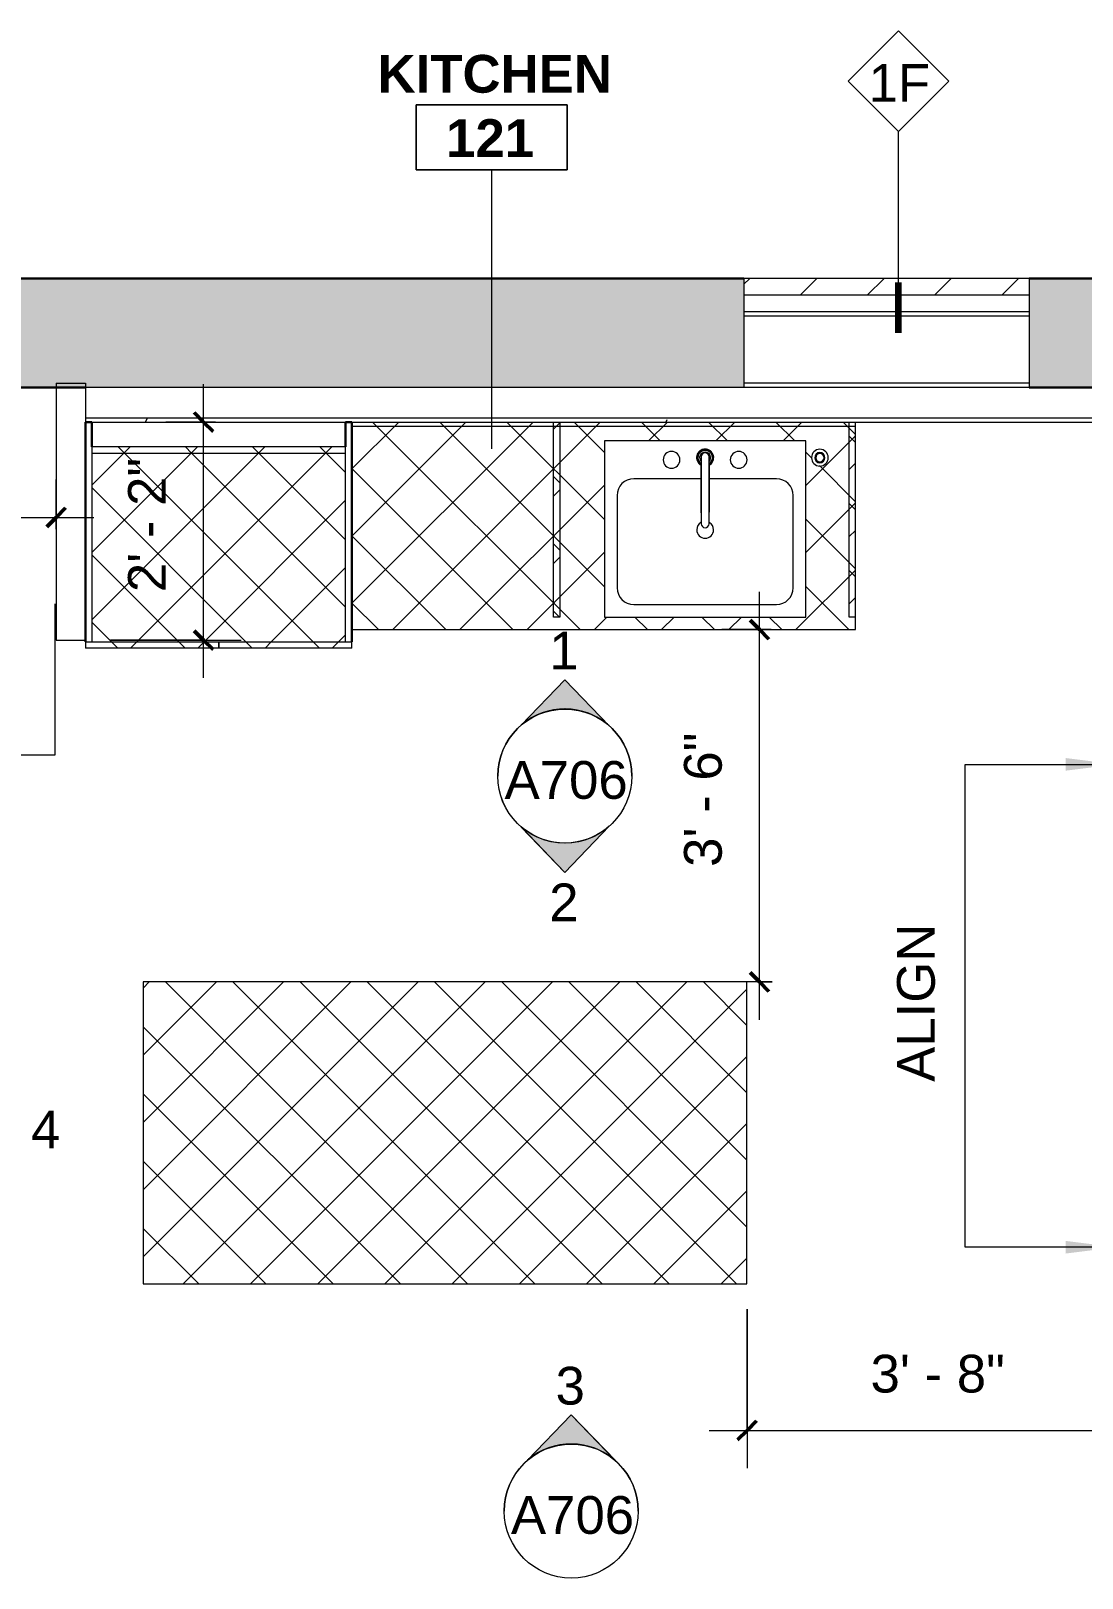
# Model space of a CAD drawing. Header units: inches. Extents: x -545 to 1083, y -2066 to -269.
# Drawn here: x 384.8 to 510.1, y -1839.9 to -1655.5 of the extents above; entities that cross this region are included whole.
import ezdxf

# ---------------------------------------------------------------- set-up
doc = ezdxf.new("R2010")
doc.units = ezdxf.units.IN
doc.header["$MEASUREMENT"] = 0
for name, color, linetype, lineweight in [('A-ANNO-DIMS', 211, 'Continuous', 9), ('A-ANNO-DIMS-48', 211, 'Continuous', 9), ('A-ANNO-NOTE', 131, 'Continuous', 9), ('A-AREA-IDEN', 2, 'Continuous', 9), ('A-DETL', 90, 'Continuous', 9), ('A-WALL', 113, 'Continuous', 18), ('A-WALL-IDEN', 211, 'Continuous', 9), ('A-WALL-PATT', 111, 'Continuous', 18), ('G-ANNO-SYMB', 111, 'Continuous', 9), ('I-WALL', 2, 'Continuous', 18), ('P-SANR-FIXT', 6, 'Continuous', 9), ('Q-CASE', 31, 'Continuous', 9)]:
    doc.layers.add(name, color=color, linetype=linetype, lineweight=lineweight)
doc.styles.add('Arial', font='arial.ttf', dxfattribs={"height": 4.5})
doc.styles.add('Swis721 Lt BT', font='swissl.ttf', dxfattribs={"height": 4.5})
doc.styles.add('Swis721 Lt BT_2', font='swissl.ttf', dxfattribs={"height": 0.09375})
doc.styles.add('Swis721 Lt BT_B', font='', dxfattribs={"height": 4.5})
doc.styles.get('Swis721 Lt BT_B').set_extended_font_data('Swis721 Lt BT', bold=True)
doc.dimstyles.new('OTJ_-_3_32__Linear__1_2__Tolerance', dxfattribs={"dimscale": 12, "dimtxt": 4.748918, "dimasz": 0.1875, "dimexe": 0.375, "dimexo": 0.25, "dimgap": 0.25, "dimtad": 1, "dimdec": 1, "dimrnd": 0.5, "dimzin": 3, "dimdsep": 46, "dimlunit": 4, "dimtxsty": 'Swis721 Lt BT', "dimblk1": 'OBLIQUE', "dimblk2": 'OBLIQUE', "dimsah": 1, "dimcen": 0.09, "dimdle": 0.375, "dimazin": 0, "dimtfac": 1, "dimtdec": 4, "dimtix": 1, "dimtmove": 0, "dimatfit": 3, "dimfxl": 1, "dimtvp": 1, "dimfrac": 2, "dimtolj": 1, "dimtzin": 0, "dimarcsym": 2})
pattern_1 = [(45, (-389.328, 1699.732), (-4.006467, 4.006467), []), (135, (-389.328, 1699.732), (-4.006467, -4.006467), [])]
pattern_2 = [(45, (-445.135, 1699.732), (-4.006467, 4.006467), []), (135, (-445.135, 1699.732), (-4.006467, -4.006467), [])]

# ---------------------------------------------------------------- blocks, each defined once
blk = doc.blocks.new('Counter Top w Sink Hole - 24_ Depth-5958511-1ST FLOOR - CONSTRUCTION')
at = {"layer": 'Q-CASE'}
h = blk.add_hatch(dxfattribs=at)
h.set_pattern_fill('FP_9', color=256, style=0, pattern_type=2)
h.set_pattern_definition([(45, (-470.346, 1701.844), (-4.006467, 4.006467), []), (135, (-470.346, 1701.844), (-4.006467, -4.006467), [])])
h.paths.add_polyline_path([(-47.26, -25), (12.78, -25), (12.78, -0.25), (-47.26, -0.25), (-47.26, -17.25)], flags=0)
h.paths.add_polyline_path([(-17.15, -23.5), (-17.15, -2.5), (6.85, -2.5), (6.85, -23.5)], flags=0)
h.paths.add_polyline_path([(8.64, -5.45), (8.23, -5.45), (7.73, -5.09), (7.53, -4.5), (7.73, -3.91), (8.23, -3.55), (8.84, -3.55), (9.34, -3.91), (9.53, -4.5), (9.34, -5.09), (8.84, -5.45), (8.75, -5.45)], flags=0)
h.paths.add_polyline_path([(8.53, -5.05), (8.75, -5), (8.87, -4.93), (8.97, -4.82), (9.04, -4.71), (9.08, -4.56), (9.08, -4.5), (9.04, -4.29), (8.96, -4.16), (8.86, -4.06), (8.73, -3.99), (8.6, -3.96), (8.53, -3.95), (8.32, -4), (8.2, -4.07), (8.1, -4.18), (8.03, -4.29), (8, -4.39), (7.99, -4.56), (8.03, -4.72), (8.11, -4.84), (8.21, -4.94), (8.34, -5.01), (8.44, -5.04)], flags=0)
h.paths.add_polyline_path([(8.53, -5), (8.39, -4.98), (8.23, -4.89), (8.15, -4.81), (8.09, -4.71), (8.05, -4.63), (8.03, -4.5), (8.06, -4.35), (8.15, -4.19), (8.23, -4.11), (8.32, -4.05), (8.41, -4.02), (8.53, -4), (8.68, -4.02), (8.84, -4.11), (8.92, -4.19), (8.97, -4.25), (9.03, -4.43), (9.03, -4.5), (9.01, -4.65), (8.92, -4.81), (8.84, -4.89), (8.75, -4.95), (8.66, -4.98)], flags=0)
for p, q in [((-47.26, -0.75), (12.78, -0.75)), ((12.78, -25), (12.78, -0.25)), ((-47.26, -25), (12.78, -25))]:
    blk.add_line(p, q, dxfattribs=at)
blk = doc.blocks.new('Counter Top-Island - 48_ Depth-5937959-1ST FLOOR - CONSTRUCTION')
at = {"layer": 'Q-CASE'}
h = blk.add_hatch(dxfattribs=at)
h.set_pattern_fill('FP_11', color=256, style=0, pattern_type=2)
h.set_pattern_definition([(45, (-445.463, 1769.844), (-4.006467, 4.006467), []), (135, (-445.463, 1769.844), (-4.006467, -4.006467), [])])
h.paths.add_polyline_path([(24.73, -35), (24.73, 1), (-47.26, 1), (-47.26, -35)], flags=0)
for p, q in [((24.73, 1), (-47.26, 1)), ((-47.26, 1), (-47.26, -35)), ((24.73, -35), (24.73, 1)), ((-47.26, -35), (24.73, -35))]:
    blk.add_line(p, q, dxfattribs=at)
blk = doc.blocks.new('Sink Kitchen-Single - 30_ x 21_-V10-1ST FLOOR - CONSTRUCTION')
at = {"layer": 'P-SANR-FIXT'}
for p, q in [((12.62, 10.59), (-11.38, 10.59)), ((-11.38, 10.59), (-11.38, -10.41)), ((12.62, -10.41), (12.62, 10.59)), ((0.12, 8.34), (0.12, 8.18)), ((0.12, 7.88), (0.12, 7.81)), ((0.12, 7.71), (0.12, 2.09)), ((1.12, 8.34), (1.12, 8.18)), ((1.12, 7.88), (1.12, 7.81)), ((1.12, 7.71), (1.12, 2.09)), ((0.12, 6.09), (-7.88, 6.09)), ((9.12, 6.09), (1.12, 6.09)), ((-9.88, 4.09), (-9.88, -6.91)), ((11.12, -6.91), (11.12, 4.09)), ((-7.88, -8.91), (9.12, -8.91)), ((-11.38, -10.41), (12.62, -10.41))]:
    blk.add_line(p, q, dxfattribs=at)
for centre, radius, start, end in [((-3.38, 8.34), 1, 360, 180), ((4.62, 8.34), 1, 360, 180), ((-3.38, 8.34), 1, 180, 0), ((0.62, 8.34), 0.5, 172.1468, 180), ((0.62, 8.34), 0.5, 360, 7.8532), ((4.62, 8.34), 1, 180, 360), ((-7.88, 4.09), 2, 90, 180), ((9.12, 4.09), 2, 360, 90), ((0.62, 2.09), 0.5, 180, 187.8532), ((0.62, 2.09), 0.5, 352.1468, 0), ((0.62, 0), 1, 119.7374, 180), ((0.62, 0), 1, 180, 0), ((0.62, 0), 1, 360, 60.2626), ((-7.88, -6.91), 2, 180, 270), ((9.12, -6.91), 2, 270, 0)]:
    blk.add_arc(centre, radius, start, end, dxfattribs=at)
blk = doc.blocks.new('CW Cupbd1 - Fridge 80_h x 24_d - 2 Doors-5959020-1ST FLOOR - CONSTRUCTION')
at = {"layer": 'Q-CASE'}
h = blk.add_hatch(dxfattribs=at)
h.set_pattern_fill('FP_22', color=256, style=0, pattern_type=2)
h.set_pattern_definition(pattern_1)
h.paths.add_polyline_path([(33.01, -6.06), (33.01, -5.31), (2.75, -5.31), (2.75, -6.06)], flags=0)
h = blk.add_hatch(dxfattribs=at)
h.set_pattern_fill('FP_22', color=256, style=0, pattern_type=2)
h.set_pattern_definition(pattern_1)
h.paths.add_polyline_path([(2.75, -28.56), (33.01, -28.56), (33.01, -6.06), (2.75, -6.06), (2.75, -19.36)], flags=0)
h = blk.add_hatch(dxfattribs=at)
h.set_pattern_fill('FP_22', color=256, style=0, pattern_type=2)
h.set_pattern_definition(pattern_1)
h.paths.add_polyline_path([(17.88, -29.31), (17.88, -28.56), (2, -28.56), (2, -29.31)], flags=0)
h = blk.add_hatch(dxfattribs=at)
h.set_pattern_fill('FP_22', color=256, style=0, pattern_type=2)
h.set_pattern_definition(pattern_1)
h.paths.add_polyline_path([(33.76, -29.31), (33.76, -28.56), (17.88, -28.56), (17.88, -29.31)], flags=0)
at = {"layer": 'Q-CASE', "lineweight": 30}
for p, q in [((2.75, -2.36), (2, -2.36)), ((2, -2.36), (2, -28.56)), ((2.75, -5.31), (2.75, -2.36)), ((33.76, -2.36), (33.01, -2.36)), ((33.01, -2.36), (33.01, -5.31)), ((33.76, -28.56), (33.76, -2.36))]:
    blk.add_line(p, q, dxfattribs=at)
at = {"layer": 'Q-CASE'}
for p, q in [((33.01, -5.31), (2.75, -5.31)), ((2.75, -5.31), (2.75, -6.06)), ((33.01, -6.06), (33.01, -5.31)), ((2.75, -6.06), (2.75, -28.56)), ((2.75, -6.06), (33.01, -6.06)), ((33.01, -28.56), (33.01, -6.06)), ((2, -28.56), (17.88, -28.56)), ((2, -28.56), (2, -29.31)), ((17.88, -29.31), (2, -29.31)), ((17.88, -29.31), (17.88, -28.56)), ((17.88, -28.56), (33.76, -28.56)), ((17.88, -28.56), (17.88, -29.31)), ((33.76, -29.31), (17.88, -29.31)), ((33.76, -29.31), (33.76, -28.56))]:
    blk.add_line(p, q, dxfattribs=at)
blk = doc.blocks.new('CW Cupbd Combined - UB 36_h x 24_d - 1 Drawer - 1 Shelf - 2 Doors below-5965327-1ST FLOOR - CONSTRUCTION')
at = {"layer": 'Q-CASE'}
h = blk.add_hatch(dxfattribs=at)
h.set_pattern_fill('FP_32', color=256, style=0, pattern_type=2)
h.set_pattern_definition(pattern_2)
h.paths.add_polyline_path([(2.75, -25.61), (2.75, -2.36), (2, -2.36), (2, -25.61)], flags=0)
h = blk.add_hatch(dxfattribs=at)
h.set_pattern_fill('FP_32', color=256, style=0, pattern_type=2)
h.set_pattern_definition(pattern_2)
h.paths.add_polyline_path([(38, -25.61), (38, -2.36), (37.25, -2.36), (37.25, -25.61)], flags=0)
for p, q in [((2, -25.61), (2, -2.36)), ((2.75, -2.36), (2.75, -25.61)), ((37.25, -25.61), (37.25, -2.36)), ((38, -25.61), (38, -2.36)), ((2.75, -25.61), (2, -25.61)), ((38, -25.61), (37.25, -25.61))]:
    blk.add_line(p, q, dxfattribs=at)
blk = doc.blocks.new('P-Faucet-Counter - Matte Black-V18-1ST FLOOR - CONSTRUCTION')
at = {"layer": 'P-SANR-FIXT'}
for p, q in [((-0.47, 0.12), (-0.47, -7.88)), ((0.47, -7.88), (0.47, 0.12))]:
    blk.add_line(p, q, dxfattribs=at)
for centre, radius, start, end in [((0, 0), 1.02, 90, 242.4847), ((0, 0), 0.933, 90, 239.9469), ((0, 0), 0.875, 90, 237.5344), ((0, 0), 0.656, 90, 224.5084), ((0, 0.12), 0.467, 0, 180), ((0, 0), 1.02, 297.5153, 90), ((0, 0), 0.933, 300.0531, 90), ((0, 0), 0.875, 302.4656, 90), ((0, 0), 0.656, 315.4916, 90), ((0, -7.88), 0.467, 180, 360)]:
    blk.add_arc(centre, radius, start, end, dxfattribs=at)
blk = doc.blocks.new('P-Sink Top Switch - P-Sink Top Switch-6024673-1ST FLOOR - CONSTRUCTION')
at = {"layer": 'P-SANR-FIXT'}
for radius, start, end in [(1, 0, 180), (0.606, 360, 180), (0.549, 0, 180), (0.5, 360, 180), (1, 180, 360), (0.606, 180, 360), (0.549, 180, 360), (0.5, 180, 360)]:
    blk.add_arc((0, 0), radius, start, end, dxfattribs=at)
blk = doc.blocks.new('Elevation - Filled Arrow 2-347888-1ST FLOOR - CONSTRUCTION')
at = {"layer": 'G-ANNO-SYMB'}
blk.add_circle((0, 0), 0.1664, dxfattribs=at)
blk = doc.blocks.new('Elevation - Filled Arrow-151867-1ST FLOOR - CONSTRUCTION')
at = {"layer": 'G-ANNO-SYMB'}
h = blk.add_hatch(color=256, dxfattribs=at)
edge = h.paths.add_edge_path(flags=0)
edge.add_line((0, 0.2393), (0.1103, 0.1247))
edge.add_arc((-0.0002, -0.0002), 0.1667, 48.498, 130.5571)
edge.add_line((-0.1085, 0.1265), (0, 0.2393))
for p, q in [((0, 0.2393), (-0.1085, 0.1265)), ((-0.1084, 0.1266), (0, 0.2393)), ((0, 0.2393), (-0.1084, 0.1266)), ((0, 0.2393), (0.11, 0.1249)), ((0.1103, 0.1247), (0, 0.2393))]:
    blk.add_line(p, q, dxfattribs=at)
blk.add_arc((-0.0002, -0.0002), 0.1667, 48.498, 130.5571, dxfattribs=at)
blk.add_ellipse((-0.0002, -0.0001), major_axis=(-0.1667, 0), ratio=0.999376, start_param=3.141593, end_param=6.283185, dxfattribs=at)
blk = doc.blocks.new('Room Tag - Room Name and Number-3379422-1ST FLOOR - CONSTRUCTION')
at = {"layer": 'A-AREA-IDEN'}
for p, q in [((-0.1881, -0.1636), (-0.1881, -0.0018)), ((-0.1881, -0.0018), (0.1869, -0.0018)), ((0.1869, -0.0018), (-0.1881, -0.0018)), ((-0.1881, -0.0018), (-0.1881, -0.1636)), ((0.1869, -0.0018), (0.1869, -0.1636)), ((0.1869, -0.1636), (0.1869, -0.0018)), ((0.1869, -0.1636), (-0.1881, -0.1636)), ((-0.1881, -0.1636), (0.1869, -0.1636))]:
    blk.add_line(p, q, dxfattribs=at)
blk = doc.blocks.new('DIMBLOCK8-1ST FLOOR - CONSTRUCTION')
at = {"layer": 'A-ANNO-DIMS-48'}
for p, q in [((351.7, -1714.87), (351.7, -1708.96)), ((387.82, -1714.87), (387.82, -1708.96)), ((347.2, -1713.46), (392.32, -1713.46)), ((351.7, -1713.46), (351.7, -1714.87)), ((387.82, -1713.46), (387.82, -1714.87))]:
    blk.add_line(p, q, dxfattribs=at)
at = {"layer": 'A-ANNO-DIMS-48', "lineweight": 50}
for p, q in [((351.7, -1713.46), (352.83, -1712.33)), ((387.82, -1713.46), (388.95, -1712.33)), ((351.7, -1713.46), (350.58, -1714.58)), ((387.82, -1713.46), (386.7, -1714.58))]:
    blk.add_line(p, q, dxfattribs=at)
at = {"layer": 'A-ANNO-DIMS-48', "color": 0, "insert": (362.49, -1704.45), "char_height": 4.5, "width": 17.4579, "attachment_point": 1, "line_spacing_factor": 1.005062, "style": 'Swis721 Lt BT'}
blk.add_mtext('3\' - 0"', dxfattribs=at)
blk = doc.blocks.new('_Oblique')
at = {"color": 0, "linetype": 'ByBlock', "lineweight": -2}
blk.add_line((-0.5, -0.5), (0.5, 0.5), dxfattribs=at)
blk = doc.blocks.new('DIMBLOCK31-1ST FLOOR - CONSTRUCTION')
at = {"layer": 'A-ANNO-DIMS-48'}
for p, q in [((471.68, -1773.34), (471.68, -1722.34)), ((473.09, -1726.84), (467.18, -1726.84)), ((471.68, -1726.84), (473.09, -1726.84)), ((473.2, -1768.84), (467.18, -1768.84)), ((471.68, -1768.84), (473.2, -1768.84))]:
    blk.add_line(p, q, dxfattribs=at)
at = {"layer": 'A-ANNO-DIMS-48', "lineweight": 50}
for p, q in [((471.68, -1726.84), (470.56, -1725.72)), ((471.68, -1726.84), (472.81, -1727.97)), ((471.68, -1768.84), (470.56, -1767.72)), ((471.68, -1768.84), (472.81, -1769.97))]:
    blk.add_line(p, q, dxfattribs=at)
at = {"layer": 'A-ANNO-DIMS-48', "color": 0, "insert": (462.68, -1755.12), "char_height": 4.5, "width": 17.4579, "attachment_point": 1, "rotation": 90, "line_spacing_factor": 1.005062, "style": 'Swis721 Lt BT'}
blk.add_mtext('3\' - 6"', dxfattribs=at)
blk = doc.blocks.new('Align symbol - U shaped 2016 - symbol_align 01-5856641-1ST FLOOR - CONSTRUCTION')
at = {"layer": 'A-ANNO-NOTE'}
for points in [[(-0.0156, 0.125), (0.0156, 0.125), (0, 0)], [(1.1836, 0.125), (1.2148, 0.125), (1.1992, 0)]]:
    blk.add_hatch(color=256, dxfattribs=at).paths.add_polyline_path(points, flags=0)
for p, q in [((0, 0.375), (1.1992, 0.375)), ((0, 0), (0, 0.375)), ((1.1992, 0.375), (1.1992, 0))]:
    blk.add_line(p, q, dxfattribs=at)
at = {"layer": 'A-ANNO-NOTE', "insert": (0.4106, 0.5442), "char_height": 0.09375, "width": 0.4545, "attachment_point": 1, "style": 'Swis721 Lt BT_2'}
blk.add_mtext('ALIGN', dxfattribs=at)
blk = doc.blocks.new('DIMBLOCK32-1ST FLOOR - CONSTRUCTION')
at = {"layer": 'A-ANNO-DIMS-48'}
for p, q in [((470.2, -1807.84), (470.2, -1826.79)), ((470.2, -1822.29), (470.2, -1807.84)), ((514.2, -1823.7), (514.2, -1817.79)), ((465.7, -1822.29), (518.7, -1822.29)), ((514.2, -1822.29), (514.2, -1823.7))]:
    blk.add_line(p, q, dxfattribs=at)
at = {"layer": 'A-ANNO-DIMS-48', "lineweight": 50}
for p, q in [((470.2, -1822.29), (471.32, -1821.16)), ((514.2, -1822.29), (515.32, -1821.16)), ((470.2, -1822.29), (469.07, -1823.41)), ((514.2, -1822.29), (513.07, -1823.41))]:
    blk.add_line(p, q, dxfattribs=at)
at = {"layer": 'A-ANNO-DIMS-48', "color": 0, "insert": (484.92, -1813.28), "char_height": 4.5, "width": 17.4579, "attachment_point": 1, "line_spacing_factor": 1.005062, "style": 'Swis721 Lt BT'}
blk.add_mtext('3\' - 8"', dxfattribs=at)
blk = doc.blocks.new('Wall Tag - 1_4_-62626-1ST FLOOR - CONSTRUCTION')
at = {"layer": 'A-WALL-IDEN'}
for p, q in [((-0.125, 0), (0, 0.125)), ((0, 0.125), (0.125, 0)), ((-0.125, 0), (0, -0.125)), ((0, -0.125), (0.125, 0))]:
    blk.add_line(p, q, dxfattribs=at)
blk = doc.blocks.new('DIMBLOCK46-1ST FLOOR - CONSTRUCTION')
at = {"layer": 'A-ANNO-DIMS-48'}
for p, q in [((405.4, -1732.59), (405.4, -1697.59)), ((406.81, -1702.09), (400.9, -1702.09)), ((405.4, -1702.09), (406.81, -1702.09)), ((394.32, -1728.09), (409.9, -1728.09)), ((405.4, -1728.09), (394.32, -1728.09))]:
    blk.add_line(p, q, dxfattribs=at)
at = {"layer": 'A-ANNO-DIMS-48', "lineweight": 50}
for p, q in [((405.4, -1702.09), (404.28, -1700.97)), ((405.4, -1702.09), (406.53, -1703.22)), ((405.4, -1728.09), (404.28, -1726.97)), ((405.4, -1728.09), (406.53, -1729.22))]:
    blk.add_line(p, q, dxfattribs=at)
at = {"layer": 'A-ANNO-DIMS-48', "color": 0, "insert": (396.4, -1722.37), "char_height": 4.5, "width": 17.4579, "attachment_point": 1, "rotation": 90, "line_spacing_factor": 1.005062, "style": 'Swis721 Lt BT'}
blk.add_mtext('2\' - 2"', dxfattribs=at)

msp = doc.modelspace()

# ---------------------------------------------------------------- hatches: boundary and pattern name
at = {"layer": 'A-WALL-PATT', "lineweight": 9}
h = msp.add_hatch(color=7, dxfattribs=at)
h.paths.add_polyline_path([(518.38, -1697.97), (518.38, -1684.97), (503.82, -1684.97), (503.82, -1697.97)], flags=0)
h.paths.add_polyline_path([(469.82, -1697.97), (469.82, -1684.97), (339.7, -1684.97), (339.7, -1697.97), (461.57, -1697.97)], flags=0)
h = msp.add_hatch(dxfattribs=at)
h.set_pattern_fill('FP_2', color=256, style=0, pattern_type=2)
h.set_pattern_definition([(45, (0, 0), (-4.006467, 4.006467), [])])
h.paths.add_polyline_path([(503.82, -1686.97), (503.82, -1684.97), (469.82, -1684.97), (469.82, -1686.97), (489.7, -1686.97)], flags=0)
h = msp.add_hatch(dxfattribs=at)
h.set_pattern_fill('FP_1', color=256, style=0, pattern_type=2)
h.set_pattern_definition([(0, (0, 0), (15.36, 3.84), [0.634, -10.886, 0.634, -10.886, -61.44]), (0, (0, 0), (15.36, 3.84), [-23.04, 0.634, -22.406, 0.634, -10.886, -26.88]), (0, (0, 0), (15.36, 3.84), [-57.6, 0.634, -7.046, 0.634, -18.566]), (120, (5.76, 1.92), (-11.0055376, 11.38215), [0.634, -10.886, 0.634, -10.886, -61.44]), (120, (5.76, 1.92), (-11.0055376, 11.38215), [-23.04, 0.634, -22.406, 0.634, -10.886, -26.88]), (120, (5.76, 1.92), (-11.0055376, 11.38215), [-57.6, 0.634, -7.046, 0.634, -18.566]), (240, (7.68, 9.6), (-4.3544624, -15.22215), [0.634, -10.886, 0.634, -10.886, -61.44]), (240, (7.68, 9.6), (-4.3544624, -15.22215), [-23.04, 0.634, -22.406, 0.634, -10.886, -26.88]), (240, (7.68, 9.6), (-4.3544624, -15.22215), [-57.6, 0.634, -7.046, 0.634, -18.566])])
h.paths.add_polyline_path([(489.7, -1702.09), (514.2, -1702.09), (514.2, -1701.59), (391.32, -1701.59), (391.32, -1702.09), (482.67, -1702.09)], flags=0)
h.paths.add_polyline_path([(545.94, -1702.09), (565.7, -1702.09), (565.7, -1701.59), (517.7, -1701.59), (517.7, -1702.09)], flags=0)

# ---------------------------------------------------------------- linework, layer by layer
at = {"layer": 'A-AREA-IDEN'}
msp.add_line((439.77, -1705.3), (439.77, -1672.04), dxfattribs=at)
at = {"layer": 'A-DETL'}
for p, q in [((387.7, -1741.78), (387.7, -1723.78)), ((351.7, -1741.78), (387.7, -1741.78))]:
    msp.add_line(p, q, dxfattribs=at)
at = {"layer": 'A-WALL', "color": 8, "lineweight": 30}
for p, q in [((469.82, -1684.97), (346.96, -1684.97)), ((518.38, -1684.97), (503.82, -1684.97)), ((351.7, -1697.97), (391.32, -1697.97)), ((503.82, -1697.97), (531.38, -1697.97))]:
    msp.add_line(p, q, dxfattribs=at)
at = {"layer": 'A-WALL'}
for p, q in [((503.82, -1684.97), (469.82, -1684.97)), ((503.82, -1686.97), (469.82, -1686.97)), ((503.82, -1688.97), (469.82, -1688.97)), ((503.82, -1689.47), (469.82, -1689.47)), ((387.82, -1697.47), (387.82, -1697.97)), ((391.32, -1697.47), (391.32, -1702.09)), ((469.82, -1697.97), (391.32, -1697.97)), ((503.82, -1697.47), (469.82, -1697.47)), ((391.32, -1701.59), (565.7, -1701.59))]:
    msp.add_line(p, q, dxfattribs=at)
at = {"layer": 'A-WALL', "lineweight": 9}
for p, q in [((469.82, -1684.97), (469.82, -1697.97)), ((503.82, -1684.97), (503.82, -1697.97))]:
    msp.add_line(p, q, dxfattribs=at)
at = {"layer": 'A-WALL-IDEN'}
msp.add_line((488.26, -1691.47), (488.26, -1667.47), dxfattribs=at)
at = {"layer": 'A-WALL-IDEN', "lineweight": 90}
msp.add_line((488.26, -1691.47), (488.26, -1685.47), dxfattribs=at)
at = {"layer": 'I-WALL', "lineweight": 9}
msp.add_line((387.82, -1697.47), (391.32, -1697.47), dxfattribs=at)
at = {"layer": 'I-WALL'}
for p, q in [((387.82, -1697.97), (387.82, -1728.09)), ((503.82, -1697.97), (469.82, -1697.97)), ((391.32, -1728.09), (391.32, -1702.09)), ((391.32, -1702.09), (514.2, -1702.09)), ((387.82, -1728.09), (391.32, -1728.09))]:
    msp.add_line(p, q, dxfattribs=at)

# ---------------------------------------------------------------- block references
at = {"layer": 'A-ANNO-NOTE', "xscale": 48, "yscale": 48, "zscale": 48, "rotation": 89.9999999999999}
msp.add_blockref('Align symbol - U shaped 2016 - symbol_align 01-5856641-1ST FLOOR - CONSTRUCTION', (514.2, -1800.46), dxfattribs=at)
at = {"layer": 'A-AREA-IDEN', "xscale": 47.99999999999997, "yscale": 47.99999999999997, "zscale": 47.99999999999997}
msp.add_blockref('Room Tag - Room Name and Number-3379422-1ST FLOOR - CONSTRUCTION', (439.77, -1664.19), dxfattribs=at)
at = {"layer": 'A-WALL-IDEN', "xscale": 47.99999999999997, "yscale": 47.99999999999997, "zscale": 47.99999999999997}
msp.add_blockref('Wall Tag - 1_4_-62626-1ST FLOOR - CONSTRUCTION', (488.26, -1661.47), dxfattribs=at)
at = {"layer": 'G-ANNO-SYMB', "xscale": 47.99999999999997, "yscale": 47.99999999999997, "zscale": 47.99999999999997}
for name, p in [('Elevation - Filled Arrow-151867-1ST FLOOR - CONSTRUCTION', (448.48, -1744.29)), ('Elevation - Filled Arrow 2-347888-1ST FLOOR - CONSTRUCTION', (448.48, -1744.29)), ('Elevation - Filled Arrow-151867-1ST FLOOR - CONSTRUCTION', (449.24, -1831.91)), ('Elevation - Filled Arrow 2-347888-1ST FLOOR - CONSTRUCTION', (449.24, -1831.91))]:
    msp.add_blockref(name, p, dxfattribs=at)
at = {"layer": 'G-ANNO-SYMB', "extrusion": (0, 0, -1), "xscale": 47.99999999999997, "yscale": 47.99999999999997, "zscale": 47.99999999999997, "rotation": 180}
msp.add_blockref('Elevation - Filled Arrow-151867-1ST FLOOR - CONSTRUCTION', (-448.48, -1744.29), dxfattribs=at)
at = {"layer": 'P-SANR-FIXT'}
for name, p in [('Sink Kitchen-Single - 30_ x 21_-V10-1ST FLOOR - CONSTRUCTION', (464.58, -1714.94)), ('P-Faucet-Counter - Matte Black-V18-1ST FLOOR - CONSTRUCTION', (465.2, -1706.34)), ('P-Sink Top Switch - P-Sink Top Switch-6024673-1ST FLOOR - CONSTRUCTION', (478.88, -1706.34))]:
    msp.add_blockref(name, p, dxfattribs=at)
at = {"layer": 'Q-CASE'}
for name, p in [('CW Cupbd1 - Fridge 80_h x 24_d - 2 Doors-5959020-1ST FLOOR - CONSTRUCTION', (389.33, -1699.73)), ('Counter Top w Sink Hole - 24_ Depth-5958511-1ST FLOOR - CONSTRUCTION', (470.35, -1701.84)), ('CW Cupbd Combined - UB 36_h x 24_d - 1 Drawer - 1 Shelf - 2 Doors below-5965327-1ST FLOOR - CONSTRUCTION', (445.14, -1699.73)), ('Counter Top-Island - 48_ Depth-5937959-1ST FLOOR - CONSTRUCTION', (445.46, -1769.84))]:
    msp.add_blockref(name, p, dxfattribs=at)

# ---------------------------------------------------------------- texts
at = {"layer": 'A-AREA-IDEN', "char_height": 4.5, "attachment_point": 1, "style": 'Swis721 Lt BT_B'}
for s, insert, width in [('KITCHEN', (426.15, -1658.33), 32.8755), ('121', (434.32, -1665.99), 12.726)]:
    msp.add_mtext(s, dxfattribs=dict(at, insert=insert, width=width))
at = {"layer": 'A-WALL-IDEN', "insert": (484.68, -1659.41), "char_height": 4.5, "width": 8.484, "attachment_point": 1, "style": 'Swis721 Lt BT'}
msp.add_mtext('1F', dxfattribs=at)
at = {"layer": 'G-ANNO-SYMB', "char_height": 4.5, "attachment_point": 1}
for s, insert, width, style in [('1', (446.61, -1727.09), 4.0905, 'Swis721 Lt BT'), ('A706', (441.29, -1742.51), 17.877, 'Arial'), ('2', (446.61, -1757.1), 4.0905, 'Swis721 Lt BT'), ('4', (384.83, -1784.19), 4.0905, 'Swis721 Lt BT'), ('3', (447.37, -1814.72), 4.0905, 'Swis721 Lt BT'), ('A706', (442.05, -1830.13), 17.877, 'Arial')]:
    msp.add_mtext(s, dxfattribs=dict(at, insert=insert, width=width, style=style))

# ---------------------------------------------------------------- dimensions: what is measured, and where the dimension line sits
at = {"layer": 'A-ANNO-DIMS'}
for base, p1, p2, override, picture, middle in [((405.4, -1702.09), (391.32, -1728.09), (403.81, -1702.09), {"dimpost": '<>', "dimfxl": 28.843957}, 'DIMBLOCK46-1ST FLOOR - CONSTRUCTION', (400.15, -1715.09)), ((471.68, -1726.84), (470.2, -1768.84), (470.09, -1726.84), {"dimpost": '<>', "dimfxl": 42.00013}, 'DIMBLOCK31-1ST FLOOR - CONSTRUCTION', (466.37, -1747.84))]:
    dim = msp.add_linear_dim(base=base, p1=p1, p2=p2, angle=90, dimstyle='OTJ_-_3_32__Linear__1_2__Tolerance', override=override, dxfattribs=at)
    dim.commit()
    dim.dimension.update_dxf_attribs({"geometry": picture, "text_midpoint": middle})
for base, p1, p2, override, picture, middle in [((387.82, -1713.46), (351.7, -1711.87), (387.82, -1711.87), {"dimpost": '<>', "dimfxl": 36.122259}, 'DIMBLOCK8-1ST FLOOR - CONSTRUCTION', (369.76, -1708.14)), ((514.2, -1822.29), (470.2, -1804.84), (514.2, -1820.7), {"dimpost": '<>', "dimfxl": 46.768364}, 'DIMBLOCK32-1ST FLOOR - CONSTRUCTION', (492.2, -1816.97))]:
    dim = msp.add_linear_dim(base=base, p1=p1, p2=p2, dimstyle='OTJ_-_3_32__Linear__1_2__Tolerance', override=override, dxfattribs=at)
    dim.commit()
    dim.dimension.update_dxf_attribs({"geometry": picture, "text_midpoint": middle})

doc.saveas('drawing.dxf')
